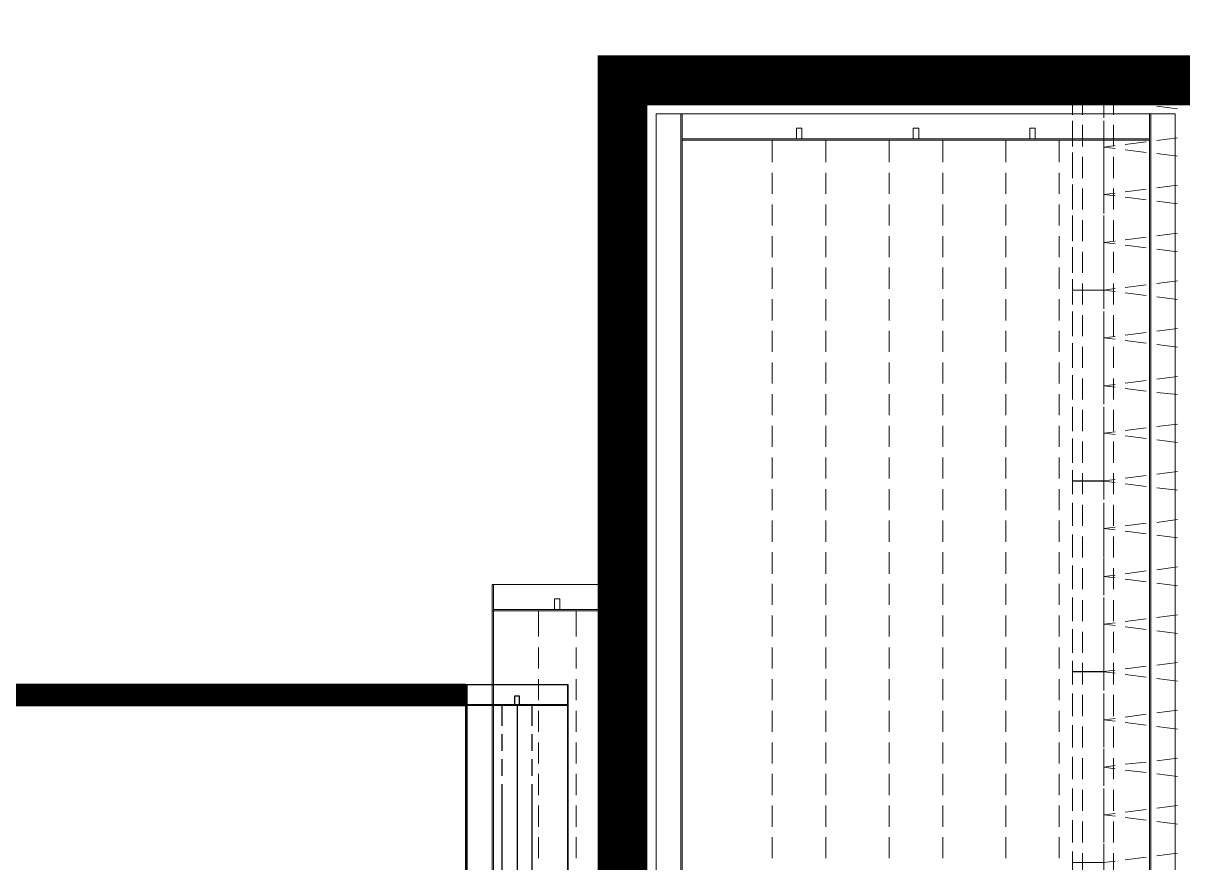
# Model space of a CAD drawing. Extents: x 1264 to 8183, y -10806 to -8316.
# Drawn here: x 4459.3 to 4562.2, y -9980 to -9905.6 of the extents above; entities that cross this region are included whole.
import ezdxf

# ---------------------------------------------------------------- set-up
doc = ezdxf.new("R2010")
doc.units = 0
doc.header["$LTSCALE"] = 200
doc.header["$MEASUREMENT"] = 0
for name, color, linetype in [('Equipments', 1, 'CONTINUOUS'), ('SHEET', 33, 'CONTINUOUS'), ('VCD', 241, 'CONTINUOUS')]:
    doc.layers.add(name, color=color, linetype=linetype)
doc.layers.add('Smc_RaDuct', color=122, linetype='CONTINUOUS', lineweight=100)

# ---------------------------------------------------------------- blocks, each defined once
blk = doc.blocks.new('A$C8c66ea1c')
at = {"layer": 'SHEET', "color": 1, "lineweight": 50, "const_width": 3}
blk.add_lwpolyline([(0, 0.027), (0, 83.837), (-117.243, 83.837), (0, 83.837), (0, 167.647), (0, 83.837), (0, 167.647), (-117.243, 167.647), (0, 167.647), (-117.243, 167.647), (-117.243, 83.837), (-117.243, 167.647), (-117.243, 83.837), (0, 83.837), (-117.243, 83.837), (0, 83.837), (0, 0.027), (-117.243, 0.027), (0, 0.027), (-117.243, 0.027)], close=True, dxfattribs=at)
at = {"layer": 'VCD', "lineweight": 9}
for points in [[(-86.876, 175.42), (-30.366, 175.42), (-30.366, 175.501), (-86.876, 175.501)], [(-30.366, 175.501), (-30.366, 175.42), (-31.873, 175.42), (-31.873, 167.701), (-30.366, 167.701), (-30.366, 167.647), (-31.953, 167.647), (-31.953, 175.501)], [(-86.876, 167.701), (-30.366, 167.701), (-30.366, 175.42), (-86.876, 175.42)], [(-31.873, 171.413), (-31.873, 171.736), (-31.227, 171.736), (-31.227, 171.413)], [(0, 83.837), (-117.243, 83.837), (-117.243, 167.647), (0, 167.647)], [(-86.876, 167.647), (-30.366, 167.647), (-30.366, 167.701), (-86.876, 167.701)], [(0, 167.62), (0, 167.674)], [(0, 167.62), (0, 167.674), (0, 167.62), (0, 167.674), (0, 167.62), (0, 167.674)], [(-115.226, 164.043), (-2.017, 164.043), (-2.017, 165.603), (-115.226, 165.603)], [(-115.226, 164.124), (-2.017, 164.124), (-2.017, 165.603), (-115.226, 165.603)], [(-3.604, 135.882), (-2.017, 135.882), (-2.017, 164.043), (-3.604, 164.043)], [(-3.523, 135.882), (-2.017, 135.882), (-2.017, 164.043), (-3.523, 164.043)], [(-3.523, 157.158), (-3.523, 156.835), (-2.878, 156.835), (-2.878, 157.158)], [(-3.523, 150.111), (-3.523, 149.788), (-2.878, 149.788), (-2.878, 150.111)], [(-3.523, 143.091), (-3.523, 142.768), (-2.878, 142.768), (-2.878, 143.091)], [(-1.157, 139.917), (-1.157, 140.508), (-0.565, 140.508), (-0.565, 139.917)], [(-47.123, 138.599), (-47.123, 138.653)], [(-44.245, 138.599), (-44.245, 138.653)], [(-41.367, 138.599), (-41.367, 138.653)], [(-38.516, 138.599), (-38.516, 138.653)], [(-35.611, 138.599), (-35.611, 138.653)], [(-32.76, 138.599), (-32.76, 138.653)], [(-29.882, 138.599), (-29.882, 138.653)], [(-27.004, 138.599), (-27.004, 138.653)], [(-24.126, 138.599), (-24.126, 138.653)], [(-21.248, 138.599), (-21.248, 138.653)], [(-18.397, 138.599), (-18.397, 138.653)], [(-15.519, 138.599), (-15.519, 138.653)], [(-12.641, 138.599), (-12.641, 138.653)], [(-9.764, 138.599), (-9.764, 138.653)], [(-6.886, 138.599), (-6.886, 138.653)], [(-4.035, 138.599), (-4.035, 138.653)], [(-1.157, 138.034), (-1.157, 138.626), (-0.565, 138.626), (-0.565, 138.034)], [(-115.226, 134.322), (-2.017, 134.322), (-2.017, 135.882), (-115.226, 135.882)], [(-115.226, 134.322), (-2.017, 134.322), (-2.017, 135.802), (-115.226, 135.802)]]:
    blk.add_lwpolyline(points, close=True, dxfattribs=at)
at = {"layer": 'VCD', "lineweight": 9, "ltscale": 5}
blk.add_lwpolyline([(-86.876, 167.647), (-30.366, 167.647), (-30.366, 175.501), (-86.876, 175.501)], close=True, dxfattribs=at)
at = {"layer": 'VCD', "lineweight": 9}
for points in [[(-46.854, 172.704), (-45.59, 172.704)], [(-44.971, 172.704), (-43.68, 172.704)], [(-43.062, 172.704), (-41.771, 172.704)], [(-41.152, 172.704), (-39.888, 172.704)], [(-39.242, 172.704), (-37.978, 172.704)], [(-37.333, 172.704), (-36.069, 172.704)], [(-35.423, 172.704), (-34.159, 172.704)], [(-33.513, 172.704), (-31.953, 172.704), (-31.953, 171.897)], [(-31.953, 172.731), (-31.953, 172.677)], [(-31.953, 171.251), (-31.953, 170.445), (-33.513, 170.445)], [(-45.59, 170.445), (-46.854, 170.445)], [(-43.68, 170.445), (-44.971, 170.445)], [(-41.771, 170.445), (-43.062, 170.445)], [(-39.888, 170.445), (-41.152, 170.445)], [(-37.978, 170.445), (-39.242, 170.445)], [(-36.069, 170.445), (-37.333, 170.445)], [(-34.159, 170.445), (-35.423, 170.445)], [(-31.953, 170.471), (-31.953, 170.418)], [(-46.854, 158.61), (-45.59, 158.61)], [(-44.971, 158.61), (-43.68, 158.61)], [(-43.062, 158.61), (-41.771, 158.61)], [(-41.152, 158.61), (-39.888, 158.61)], [(-39.242, 158.61), (-37.978, 158.61)], [(-37.333, 158.61), (-36.069, 158.61)], [(-35.423, 158.61), (-34.159, 158.61)], [(-33.513, 158.61), (-32.249, 158.61)], [(-31.604, 158.61), (-30.34, 158.61)], [(-29.721, 158.61), (-28.43, 158.61)], [(-27.811, 158.61), (-26.52, 158.61)], [(-25.902, 158.61), (-24.637, 158.61)], [(-23.992, 158.61), (-22.728, 158.61)], [(-22.082, 158.61), (-20.818, 158.61)], [(-20.173, 158.61), (-18.908, 158.61)], [(-18.263, 158.61), (-16.999, 158.61)], [(-16.353, 158.61), (-15.089, 158.61)], [(-14.47, 158.61), (-13.179, 158.61)], [(-12.561, 158.61), (-11.27, 158.61)], [(-10.651, 158.61), (-9.387, 158.61)], [(-8.741, 158.61), (-7.477, 158.61)], [(-6.832, 158.61), (-5.568, 158.61)], [(-4.922, 158.61), (-3.604, 158.61), (-3.604, 157.319)], [(-3.604, 158.637), (-3.604, 158.583)], [(-3.604, 156.673), (-3.604, 155.382), (-4.922, 155.382)], [(-45.59, 155.382), (-46.854, 155.382)], [(-43.68, 155.382), (-44.971, 155.382)], [(-41.771, 155.382), (-43.062, 155.382)], [(-39.888, 155.382), (-41.152, 155.382)], [(-37.978, 155.382), (-39.242, 155.382)], [(-36.069, 155.382), (-37.333, 155.382)], [(-34.159, 155.382), (-35.423, 155.382)], [(-32.249, 155.382), (-33.513, 155.382)], [(-30.34, 155.382), (-31.604, 155.382)], [(-28.43, 155.382), (-29.721, 155.382)], [(-26.52, 155.382), (-27.811, 155.382)], [(-24.637, 155.382), (-25.902, 155.382)], [(-22.728, 155.382), (-23.992, 155.382)], [(-20.818, 155.382), (-22.082, 155.382)], [(-18.908, 155.382), (-20.173, 155.382)], [(-16.999, 155.382), (-18.263, 155.382)], [(-15.089, 155.382), (-16.353, 155.382)], [(-13.179, 155.382), (-14.47, 155.382)], [(-11.27, 155.382), (-12.561, 155.382)], [(-9.387, 155.382), (-10.651, 155.382)], [(-7.477, 155.382), (-8.741, 155.382)], [(-5.568, 155.382), (-6.832, 155.382)], [(-3.604, 155.409), (-3.604, 155.355)], [(-45.59, 151.563), (-46.854, 151.563)], [(-43.68, 151.563), (-44.971, 151.563)], [(-41.771, 151.563), (-43.062, 151.563)], [(-39.888, 151.563), (-41.152, 151.563)], [(-37.978, 151.563), (-39.242, 151.563)], [(-36.069, 151.563), (-37.333, 151.563)], [(-34.159, 151.563), (-35.423, 151.563)], [(-32.249, 151.563), (-33.513, 151.563)], [(-30.34, 151.563), (-31.604, 151.563)], [(-28.43, 151.563), (-29.721, 151.563)], [(-26.52, 151.563), (-27.811, 151.563)], [(-24.637, 151.563), (-25.902, 151.563)], [(-22.728, 151.563), (-23.992, 151.563)], [(-20.818, 151.563), (-22.082, 151.563)], [(-18.908, 151.563), (-20.173, 151.563)], [(-16.999, 151.563), (-18.263, 151.563)], [(-15.089, 151.563), (-16.353, 151.563)], [(-13.179, 151.563), (-14.47, 151.563)], [(-11.27, 151.563), (-12.561, 151.563)], [(-9.387, 151.563), (-10.651, 151.563)], [(-7.477, 151.563), (-8.741, 151.563)], [(-5.568, 151.563), (-6.832, 151.563)], [(-3.604, 150.272), (-3.604, 151.563), (-4.922, 151.563)], [(-3.604, 151.59), (-3.604, 151.536)], [(-4.922, 148.335), (-3.604, 148.335), (-3.604, 149.653)], [(-46.854, 148.335), (-45.59, 148.335)], [(-44.971, 148.335), (-43.68, 148.335)], [(-43.062, 148.335), (-41.771, 148.335)], [(-41.152, 148.335), (-39.888, 148.335)], [(-39.242, 148.335), (-37.978, 148.335)], [(-37.333, 148.335), (-36.069, 148.335)], [(-35.423, 148.335), (-34.159, 148.335)], [(-33.513, 148.335), (-32.249, 148.335)], [(-31.604, 148.335), (-30.34, 148.335)], [(-29.721, 148.335), (-28.43, 148.335)], [(-27.811, 148.335), (-26.52, 148.335)], [(-25.902, 148.335), (-24.637, 148.335)], [(-23.992, 148.335), (-22.728, 148.335)], [(-22.082, 148.335), (-20.818, 148.335)], [(-20.173, 148.335), (-18.908, 148.335)], [(-18.263, 148.335), (-16.999, 148.335)], [(-16.353, 148.335), (-15.089, 148.335)], [(-14.47, 148.335), (-13.179, 148.335)], [(-12.561, 148.335), (-11.27, 148.335)], [(-10.651, 148.335), (-9.387, 148.335)], [(-8.741, 148.335), (-7.477, 148.335)], [(-6.832, 148.335), (-5.568, 148.335)], [(-3.604, 148.362), (-3.604, 148.309)], [(-46.854, 144.543), (-45.59, 144.543)], [(-44.971, 144.543), (-43.68, 144.543)], [(-43.062, 144.543), (-41.771, 144.543)], [(-41.152, 144.543), (-39.888, 144.543)], [(-39.242, 144.543), (-37.978, 144.543)], [(-37.333, 144.543), (-36.069, 144.543)], [(-35.423, 144.543), (-34.159, 144.543)], [(-33.513, 144.543), (-32.249, 144.543)], [(-31.604, 144.543), (-30.34, 144.543)], [(-29.721, 144.543), (-28.43, 144.543)], [(-27.811, 144.543), (-26.52, 144.543)], [(-25.902, 144.543), (-24.637, 144.543)], [(-23.992, 144.543), (-22.728, 144.543)], [(-22.082, 144.543), (-20.818, 144.543)], [(-20.173, 144.543), (-18.908, 144.543)], [(-18.263, 144.543), (-16.999, 144.543)], [(-16.353, 144.543), (-15.089, 144.543)], [(-14.47, 144.543), (-13.179, 144.543)], [(-12.561, 144.543), (-11.27, 144.543)], [(-10.651, 144.543), (-9.387, 144.543)], [(-8.741, 144.543), (-7.477, 144.543)], [(-6.832, 144.543), (-5.568, 144.543)], [(-4.922, 144.543), (-3.604, 144.543), (-3.604, 143.252)], [(-3.604, 144.57), (-3.604, 144.516)], [(-3.604, 142.606), (-3.604, 141.315), (-4.922, 141.315)], [(-45.59, 141.315), (-46.854, 141.315)], [(-43.68, 141.315), (-44.971, 141.315)], [(-41.771, 141.315), (-43.062, 141.315)], [(-39.888, 141.315), (-41.152, 141.315)], [(-37.978, 141.315), (-39.242, 141.315)], [(-36.069, 141.315), (-37.333, 141.315)], [(-34.159, 141.315), (-35.423, 141.315)], [(-32.249, 141.315), (-33.513, 141.315)], [(-30.34, 141.315), (-31.604, 141.315)], [(-28.43, 141.315), (-29.721, 141.315)], [(-26.52, 141.315), (-27.811, 141.315)], [(-24.637, 141.315), (-25.902, 141.315)], [(-22.728, 141.315), (-23.992, 141.315)], [(-20.818, 141.315), (-22.082, 141.315)], [(-18.908, 141.315), (-20.173, 141.315)], [(-16.999, 141.315), (-18.263, 141.315)], [(-15.089, 141.315), (-16.353, 141.315)], [(-13.179, 141.315), (-14.47, 141.315)], [(-11.27, 141.315), (-12.561, 141.315)], [(-9.387, 141.315), (-10.651, 141.315)], [(-7.477, 141.315), (-8.741, 141.315)], [(-5.568, 141.315), (-6.832, 141.315)], [(-3.604, 141.342), (-3.604, 141.288)], [(-46.558, 140.508), (-47.822, 140.508)], [(-46.451, 140.508), (-47.123, 140.508), (-47.123, 138.626), (-46.451, 138.626)], [(-44.649, 140.508), (-45.913, 140.508)], [(-44.568, 140.508), (-45.832, 140.508)], [(-42.739, 140.508), (-44.003, 140.508)], [(-42.658, 140.508), (-43.922, 140.508)], [(-40.829, 140.508), (-42.093, 140.508)], [(-40.749, 140.508), (-42.013, 140.508)], [(-38.92, 140.508), (-40.184, 140.508)], [(-38.839, 140.508), (-40.103, 140.508)], [(-37.01, 140.508), (-38.301, 140.508)], [(-36.929, 140.508), (-38.193, 140.508)], [(-35.1, 140.508), (-36.391, 140.508)], [(-36.284, 138.626), (-35.638, 138.626), (-35.638, 140.508), (-36.284, 140.508)], [(-35.638, 140.535), (-35.638, 140.482)], [(-34.966, 140.508), (-35.611, 140.508), (-35.611, 138.626), (-34.966, 138.626)], [(-33.217, 140.508), (-34.482, 140.508)], [(-33.056, 140.508), (-34.32, 140.508)], [(-31.308, 140.508), (-32.572, 140.508)], [(-31.146, 140.508), (-32.437, 140.508)], [(-29.398, 140.508), (-30.662, 140.508)], [(-29.237, 140.508), (-30.528, 140.508)], [(-27.488, 140.508), (-28.753, 140.508)], [(-27.354, 140.508), (-28.618, 140.508)], [(-25.579, 140.508), (-26.843, 140.508)], [(-25.444, 140.508), (-26.708, 140.508)], [(-23.669, 140.508), (-24.933, 140.508)], [(-24.799, 138.626), (-24.153, 138.626), (-24.153, 140.508), (-24.799, 140.508)], [(-24.153, 140.535), (-24.153, 140.482)], [(-23.481, 140.508), (-24.126, 140.508), (-24.126, 138.626), (-23.481, 138.626)], [(-21.759, 140.508), (-23.05, 140.508)], [(-21.571, 140.508), (-22.835, 140.508)], [(-19.85, 140.508), (-21.141, 140.508)], [(-19.662, 140.508), (-20.926, 140.508)], [(-17.967, 140.508), (-19.231, 140.508)], [(-17.752, 140.508), (-19.016, 140.508)], [(-16.057, 140.508), (-17.321, 140.508)], [(-15.842, 140.508), (-17.106, 140.508)], [(-14.148, 140.508), (-15.412, 140.508)], [(-13.933, 140.508), (-15.224, 140.508)], [(-12.238, 140.508), (-13.502, 140.508)], [(-11.969, 140.508), (-12.641, 140.508), (-12.641, 138.626), (-12.641, 140.508), (-13.314, 140.508)], [(-12.641, 140.535), (-12.641, 140.482)], [(-10.328, 140.508), (-11.592, 140.508)], [(-10.059, 140.508), (-11.35, 140.508)], [(-8.419, 140.508), (-9.683, 140.508)], [(-8.15, 140.508), (-9.441, 140.508)], [(-6.509, 140.508), (-7.773, 140.508)], [(-6.267, 140.508), (-7.531, 140.508)], [(-4.599, 140.508), (-5.89, 140.508)], [(-4.357, 140.508), (-5.621, 140.508)], [(-2.69, 140.508), (-3.981, 140.508)], [(-2.448, 140.508), (-3.712, 140.508)], [(-2.071, 139.917), (-0.565, 139.917), (-0.565, 140.508), (-2.071, 140.508)], [(-1.802, 138.626), (-1.157, 138.626), (-1.157, 140.508), (-1.802, 140.508)], [(-1.157, 140.535), (-1.157, 140.482)], [(-0.565, 140.535), (-0.565, 140.482)], [(-47.822, 139.917), (-46.558, 139.917)], [(-45.913, 139.917), (-44.649, 139.917)], [(-44.003, 139.917), (-42.739, 139.917)], [(-42.093, 139.917), (-40.829, 139.917)], [(-40.184, 139.917), (-38.92, 139.917)], [(-38.301, 139.917), (-37.01, 139.917)], [(-36.391, 139.917), (-35.1, 139.917)], [(-34.482, 139.917), (-33.217, 139.917)], [(-32.572, 139.917), (-31.308, 139.917)], [(-30.662, 139.917), (-29.398, 139.917)], [(-28.753, 139.917), (-27.488, 139.917)], [(-26.843, 139.917), (-25.579, 139.917)], [(-24.933, 139.917), (-23.669, 139.917)], [(-23.05, 139.917), (-21.759, 139.917)], [(-21.141, 139.917), (-19.85, 139.917)], [(-19.231, 139.917), (-17.967, 139.917)], [(-17.321, 139.917), (-16.057, 139.917)], [(-15.412, 139.917), (-14.148, 139.917)], [(-13.502, 139.917), (-12.238, 139.917)], [(-11.592, 139.917), (-10.328, 139.917)], [(-9.683, 139.917), (-8.419, 139.917)], [(-7.773, 139.917), (-6.509, 139.917)], [(-5.89, 139.917), (-4.599, 139.917)], [(-3.981, 139.917), (-2.69, 139.917)], [(-46.558, 138.626), (-47.822, 138.626)], [(-47.042, 137.953), (-47.123, 138.626), (-45.993, 138.626)], [(-44.649, 138.626), (-45.913, 138.626)], [(-45.832, 138.626), (-44.568, 138.626)], [(-45.375, 138.626), (-44.245, 138.626), (-44.326, 137.953)], [(-44.164, 137.953), (-44.245, 138.626), (-43.142, 138.626)], [(-42.739, 138.626), (-44.003, 138.626)], [(-43.922, 138.626), (-42.658, 138.626)], [(-42.497, 138.626), (-41.367, 138.626), (-41.475, 137.953)], [(-40.829, 138.626), (-42.093, 138.626)], [(-42.013, 138.626), (-40.749, 138.626)], [(-41.286, 137.953), (-41.367, 138.626), (-40.264, 138.626)], [(-38.92, 138.626), (-40.184, 138.626)], [(-40.103, 138.626), (-38.839, 138.626)], [(-39.619, 138.626), (-38.516, 138.626), (-38.597, 137.953)], [(-38.435, 137.953), (-38.516, 138.626), (-37.386, 138.626)], [(-37.01, 138.626), (-38.301, 138.626)], [(-38.193, 138.626), (-36.929, 138.626)], [(-36.768, 138.626), (-35.638, 138.626), (-35.719, 137.953)], [(-35.1, 138.626), (-36.391, 138.626)], [(-35.638, 138.653), (-35.638, 138.599)], [(-35.531, 137.953), (-35.611, 138.626), (-34.508, 138.626)], [(-33.217, 138.626), (-34.482, 138.626)], [(-34.32, 138.626), (-33.056, 138.626)], [(-33.863, 138.626), (-32.76, 138.626), (-32.841, 137.953)], [(-32.68, 137.953), (-32.76, 138.626), (-31.631, 138.626)], [(-31.308, 138.626), (-32.572, 138.626)], [(-32.437, 138.626), (-31.146, 138.626)], [(-31.012, 138.626), (-29.882, 138.626), (-29.963, 137.953)], [(-29.398, 138.626), (-30.662, 138.626)], [(-30.528, 138.626), (-29.237, 138.626)], [(-29.802, 137.953), (-29.882, 138.626), (-28.779, 138.626)], [(-27.488, 138.626), (-28.753, 138.626)], [(-28.618, 138.626), (-27.354, 138.626)], [(-28.134, 138.626), (-27.004, 138.626), (-27.085, 137.953)], [(-26.924, 137.953), (-27.004, 138.626), (-25.902, 138.626)], [(-25.579, 138.626), (-26.843, 138.626)], [(-26.708, 138.626), (-25.444, 138.626)], [(-25.256, 138.626), (-24.153, 138.626), (-24.234, 137.953)], [(-23.669, 138.626), (-24.933, 138.626)], [(-24.153, 138.653), (-24.153, 138.599)], [(-24.046, 137.953), (-24.126, 138.626), (-22.997, 138.626)], [(-21.759, 138.626), (-23.05, 138.626)], [(-22.835, 138.626), (-21.571, 138.626)], [(-22.378, 138.626), (-21.248, 138.626), (-21.329, 137.953)], [(-21.168, 137.953), (-21.248, 138.626), (-20.146, 138.626)], [(-19.85, 138.626), (-21.141, 138.626)], [(-20.926, 138.626), (-19.662, 138.626)], [(-19.5, 138.626), (-18.397, 138.626), (-18.478, 137.953)], [(-17.967, 138.626), (-19.231, 138.626)], [(-19.016, 138.626), (-17.752, 138.626)], [(-18.317, 137.953), (-18.397, 138.626), (-17.268, 138.626)], [(-16.057, 138.626), (-17.321, 138.626)], [(-17.106, 138.626), (-15.842, 138.626)], [(-16.622, 138.626), (-15.519, 138.626), (-15.6, 137.953)], [(-15.439, 137.953), (-15.519, 138.626), (-14.39, 138.626)], [(-14.148, 138.626), (-15.412, 138.626)], [(-15.224, 138.626), (-13.933, 138.626)], [(-13.771, 138.626), (-12.641, 138.626), (-12.722, 137.953)], [(-12.238, 138.626), (-13.502, 138.626)], [(-13.314, 138.626), (-12.641, 138.626), (-11.969, 138.626)], [(-12.641, 138.653), (-12.641, 138.599)], [(-12.534, 137.953), (-12.641, 138.626), (-11.512, 138.626)], [(-10.328, 138.626), (-11.592, 138.626)], [(-11.35, 138.626), (-10.059, 138.626)], [(-10.866, 138.626), (-9.764, 138.626), (-9.844, 137.953)], [(-9.683, 137.953), (-9.764, 138.626), (-8.634, 138.626)], [(-8.419, 138.626), (-9.683, 138.626)], [(-9.441, 138.626), (-8.15, 138.626)], [(-8.015, 138.626), (-6.886, 138.626), (-6.966, 137.953)], [(-6.509, 138.626), (-7.773, 138.626)], [(-7.531, 138.626), (-6.267, 138.626)], [(-6.805, 137.953), (-6.886, 138.626), (-5.783, 138.626)], [(-4.599, 138.626), (-5.89, 138.626)], [(-5.621, 138.626), (-4.357, 138.626)], [(-5.137, 138.626), (-4.035, 138.626), (-4.115, 137.953)], [(-3.927, 137.953), (-4.035, 138.626), (-2.905, 138.626)], [(-2.69, 138.626), (-3.981, 138.626)], [(-3.712, 138.626), (-2.448, 138.626)], [(-2.259, 138.626), (-1.157, 138.626), (-1.237, 137.953)], [(-2.071, 138.034), (-0.565, 138.034), (-0.565, 138.626), (-2.071, 138.626)], [(-1.157, 138.653), (-1.157, 138.599)], [(-0.565, 138.653), (-0.565, 138.599)], [(-47.822, 138.034), (-46.558, 138.034)], [(-45.913, 138.034), (-44.649, 138.034)], [(-44.003, 138.034), (-42.739, 138.034)], [(-42.093, 138.034), (-40.829, 138.034)], [(-40.184, 138.034), (-38.92, 138.034)], [(-38.301, 138.034), (-37.01, 138.034)], [(-36.391, 138.034), (-35.1, 138.034)], [(-34.482, 138.034), (-33.217, 138.034)], [(-32.572, 138.034), (-31.308, 138.034)], [(-30.662, 138.034), (-29.398, 138.034)], [(-28.753, 138.034), (-27.488, 138.034)], [(-26.843, 138.034), (-25.579, 138.034)], [(-24.933, 138.034), (-23.669, 138.034)], [(-23.05, 138.034), (-21.759, 138.034)], [(-21.141, 138.034), (-19.85, 138.034)], [(-19.231, 138.034), (-17.967, 138.034)], [(-17.321, 138.034), (-16.057, 138.034)], [(-15.412, 138.034), (-14.148, 138.034)], [(-13.502, 138.034), (-12.238, 138.034)], [(-11.592, 138.034), (-10.328, 138.034)], [(-9.683, 138.034), (-8.419, 138.034)], [(-7.773, 138.034), (-6.509, 138.034)], [(-5.89, 138.034), (-4.599, 138.034)], [(-3.981, 138.034), (-2.69, 138.034)], [(-46.8, 136.071), (-46.962, 137.335)], [(-44.406, 137.335), (-44.568, 136.071)], [(-43.922, 136.071), (-44.084, 137.335)], [(-41.555, 137.335), (-41.69, 136.071)], [(-41.071, 136.071), (-41.206, 137.335)], [(-38.677, 137.335), (-38.839, 136.071)], [(-38.193, 136.071), (-38.355, 137.335)], [(-35.8, 137.335), (-35.961, 136.071)], [(-35.289, 136.071), (-35.45, 137.335)], [(-32.922, 137.335), (-33.083, 136.071)], [(-32.437, 136.071), (-32.599, 137.335)], [(-30.044, 137.335), (-30.205, 136.071)], [(-29.559, 136.071), (-29.721, 137.335)], [(-27.166, 137.335), (-27.327, 136.071)], [(-26.682, 136.071), (-26.843, 137.335)], [(-24.315, 137.335), (-24.476, 136.071)], [(-23.804, 136.071), (-23.965, 137.335)], [(-21.41, 137.335), (-21.571, 136.071)], [(-20.926, 136.071), (-21.087, 137.335)], [(-18.559, 137.335), (-18.72, 136.071)], [(-18.075, 136.071), (-18.236, 137.335)], [(-15.681, 137.335), (-15.842, 136.071)], [(-15.197, 136.071), (-15.358, 137.335)], [(-12.803, 137.335), (-12.964, 136.071)], [(-12.319, 136.071), (-12.48, 137.335)], [(-9.925, 137.335), (-10.086, 136.071)], [(-9.441, 136.071), (-9.602, 137.335)], [(-7.047, 137.335), (-7.208, 136.071)], [(-6.563, 136.071), (-6.724, 137.335)], [(-4.196, 137.335), (-4.357, 136.071)], [(-3.712, 136.071), (-3.873, 137.335)], [(-1.318, 137.335), (-1.479, 136.071)], [(-46.558, 134.188), (-46.72, 135.425)], [(-44.649, 135.425), (-44.81, 134.188)], [(-43.68, 134.188), (-43.842, 135.425)], [(-41.771, 135.425), (-41.932, 134.188)], [(-40.829, 134.188), (-40.991, 135.425)], [(-38.92, 135.425), (-39.081, 134.188)], [(-37.951, 134.188), (-38.113, 135.425)], [(-36.042, 135.425), (-36.203, 134.188)], [(-35.073, 134.188), (-35.235, 135.425)], [(-33.164, 135.425), (-33.325, 134.188)], [(-32.195, 134.188), (-32.357, 135.425)], [(-30.286, 135.425), (-30.447, 134.188)], [(-29.317, 134.188), (-29.479, 135.425)], [(-27.408, 135.425), (-27.569, 134.188)], [(-26.466, 134.188), (-26.628, 135.425)], [(-24.557, 135.425), (-24.691, 134.188)], [(-23.562, 134.188), (-23.723, 135.425)], [(-21.652, 135.425), (-21.813, 134.188)], [(-20.71, 134.188), (-20.845, 135.425)], [(-18.801, 135.425), (-18.935, 134.188)], [(-17.833, 134.188), (-17.994, 135.425)], [(-15.923, 135.425), (-16.084, 134.188)], [(-14.955, 134.188), (-15.116, 135.425)], [(-13.045, 135.425), (-13.206, 134.188)], [(-12.077, 134.188), (-12.238, 135.425)], [(-10.167, 135.425), (-10.328, 134.188)], [(-9.199, 134.188), (-9.36, 135.425)], [(-7.289, 135.425), (-7.45, 134.188)], [(-6.321, 134.188), (-6.482, 135.425)], [(-4.411, 135.425), (-4.572, 134.188)], [(-3.47, 134.188), (-3.631, 135.425)], [(-1.56, 135.425), (-1.721, 134.188)]]:
    blk.add_lwpolyline(points, dxfattribs=at)

msp = doc.modelspace()

# ---------------------------------------------------------------- linework, layer by layer
at = {"layer": 'Smc_RaDuct', "lineweight": -3, "ltscale": 5, "const_width": 2}
msp.add_lwpolyline([(4422.55, -9872.48), (4422.55, -9965.17), (4498.57, -9965.17)], dxfattribs=at)
at = {"layer": 'VCD', "linetype": 'ByBlock', "lineweight": -3}
for points in [[(4498.57, -9964.25), (4498.57, -10029.71)], [(4498.67, -9964.25), (4498.67, -10029.71)], [(4507.61, -9964.25), (4507.61, -10029.71)], [(4502.94, -9966), (4502.94, -9965.25), (4503.31, -9965.25), (4503.31, -9966)], [(4507.67, -9966.09), (4498.57, -9966.09)], [(4498.67, -9966), (4507.61, -9966)], [(4501.82, -9967.9), (4501.82, -9966.09)], [(4503.14, -9966.09), (4503.13, -10041.44)], [(4504.43, -9966.09), (4504.43, -9967.9)], [(4501.82, -9970.11), (4501.82, -9968.65)], [(4504.43, -9968.65), (4504.43, -9970.11)], [(4501.82, -9972.32), (4501.82, -9970.86)], [(4504.43, -9970.86), (4504.43, -9972.32)], [(4501.82, -10029.71), (4501.82, -9973.07)], [(4504.43, -9973.07), (4504.43, -10029.71)]]:
    msp.add_lwpolyline(points, dxfattribs=at)
msp.add_lwpolyline([(4507.67, -10029.71), (4507.67, -9964.25), (4498.57, -9964.25), (4498.57, -10029.71)], close=True, dxfattribs=at)

# ---------------------------------------------------------------- block references
at = {"layer": 'Equipments', "lineweight": -3, "xscale": 1.471954248373487, "yscale": 1.471954248373487, "zscale": 1.471954248373487, "rotation": 90.00000000000001}
msp.add_blockref('A$C8c66ea1c', (4759.25, -9910.66), dxfattribs=at)

doc.saveas('drawing.dxf')
